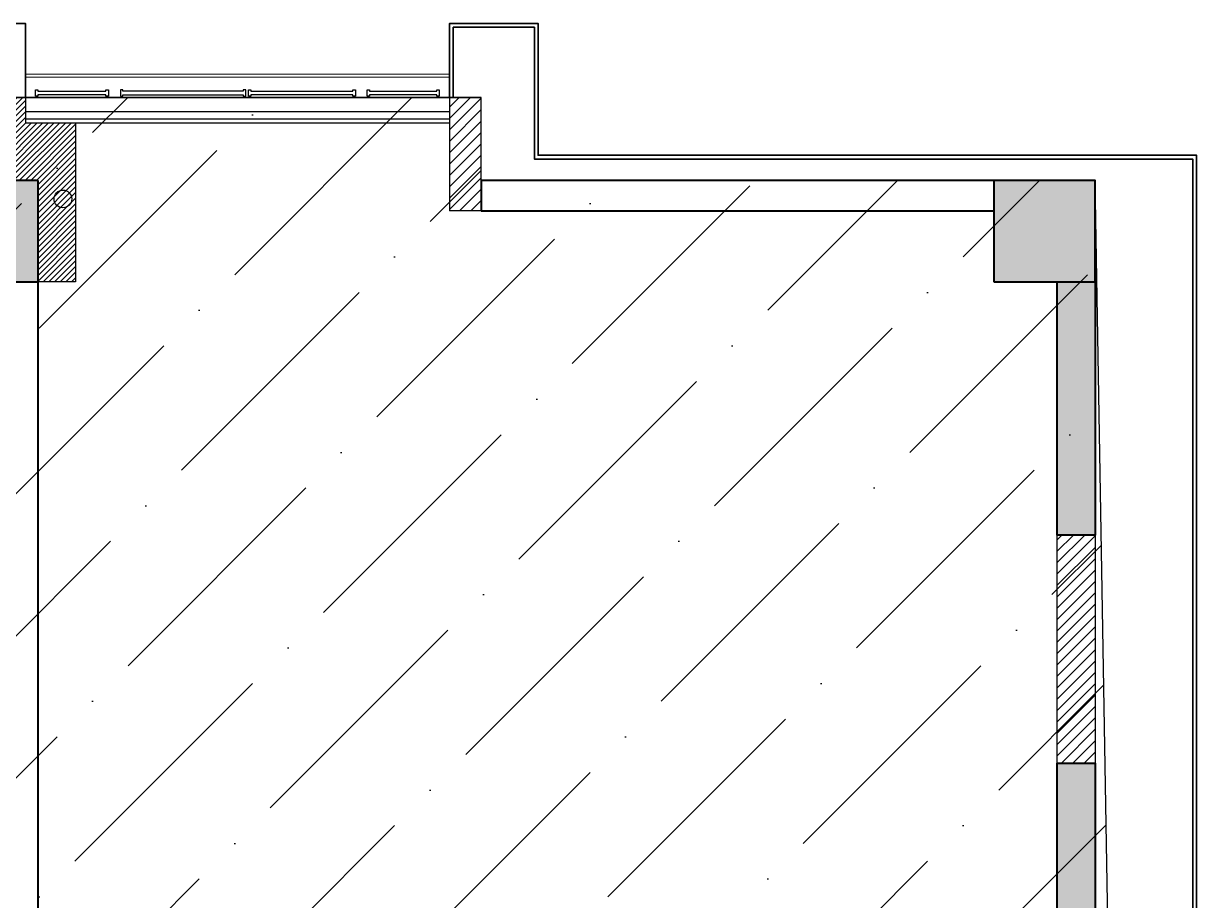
# Model space of a CAD drawing. Header units: millimetres. Extents: x 181055 to 256117, y -39966 to -14434.
# Drawn here: x 246852 to 256117, y -22829 to -15904 of the extents above; entities that cross this region are included whole.
import ezdxf

# ---------------------------------------------------------------- set-up
doc = ezdxf.new("R2010")
doc.units = ezdxf.units.MM
doc.header["$LTSCALE"] = 10
for name, color, linetype in [('12000_DWGshare.com', 54, 'Continuous'), ('C-窗帘_DWGshare.com', 2, 'Continuous'), ('COLUMN_DWGshare.com', 9, 'Continuous'), ('P-(HATCH)_DWGshare.com', 8, 'Continuous'), ('P-0.18_DWGshare.com', 5, 'Continuous'), ('P-护窗栏杆_DWGshare.com', 211, 'Continuous'), ('PUB_HATCH_DWGshare.com', 8, 'Continuous'), ('STAIR_DWGshare.com', 2, 'Continuous'), ('VPIPE-雨水_DWGshare.com', 7, 'Continuous'), ('WALL-隔墙_DWGshare.com', 5, 'Continuous')]:
    doc.layers.add(name, color=color, linetype=linetype)
for name, color, linetype, lineweight in [('WALL_DWGshare.com', 7, 'Continuous', 40), ('WINDOW_DWGshare.com', 4, 'Continuous', 18), ('型材层_DWGshare.com', 3, 'Continuous', 35)]:
    doc.layers.add(name, color=color, linetype=linetype, lineweight=lineweight)

# ---------------------------------------------------------------- blocks, each defined once
blk = doc.blocks.new('_FZH')
at = {"layer": 'PUB_HATCH_DWGshare.com'}
blk.add_solid([(-0.5, -0.5), (0.5, -0.5), (-0.5, 0.5), (0.5, 0.5)], dxfattribs=at)
at = {"layer": 'WALL_DWGshare.com'}
blk.add_lwpolyline([(-0.5, -0.5), (0.5, -0.5), (0.5, 0.5), (-0.5, 0.5)], close=True, dxfattribs=at)
blk = doc.blocks.new('dd')
at = {"layer": 'WINDOW_DWGshare.com', "color": 1}
for p, q in [((855484.1, -57563.2), (858834.6, -57563.2)), ((855484.1, -57587.2), (858834.6, -57587.2))]:
    blk.add_line(p, q, dxfattribs=at)
at = {"layer": '型材层_DWGshare.com', "color": 1, "linetype": 'ByBlock'}
for p, q in [((864704, -64973.3), (864704, -61253)), ((864734, -65003.3), (864734, -61253))]:
    blk.add_line(p, q, dxfattribs=at)
at = {"layer": '型材层_DWGshare.com', "color": 1, "ltscale": 0.5}
blk.add_lwpolyline([(855484.1, -57747.2), (855484.1, -57163.2), (854784.1, -57163.2), (854784.1, -57747.2)], dxfattribs=at)
at = {"layer": '型材层_DWGshare.com', "color": 1, "linetype": 'ByBlock'}
for points in [[(858834, -57747.2), (858834, -57163.4), (859534, -57163.4), (859534, -58203.5), (864734, -58203.5), (864734, -61253)], [(858864, -57747.2), (858864, -57193.4), (859504, -57193.4), (859504, -58233.5), (864704, -58233.5), (864704, -61253)]]:
    blk.add_lwpolyline(points, dxfattribs=at)

msp = doc.modelspace()

# ---------------------------------------------------------------- hatches: boundary and pattern name
h = msp.add_hatch()
h.set_pattern_fill('ANSI36', color=250, scale=500)
h.set_pattern_definition([(45, (87436.6, -37533.4), (420.9495, 1543.4815), [1984.375, -396.875, 0, -396.875])])
edge = h.paths.add_edge_path()
edge.add_line((219892.3, -25444), (229315.6, -25444))
edge.add_line((229315.6, -25444), (229315.6, -35944))
edge.add_line((229315.6, -35944), (229517.3, -35944))
edge.add_line((229517.3, -35944), (229517.3, -37044.5))
edge.add_line((229517.3, -37044.5), (229356.8, -37044.5))
edge.add_line((229356.8, -37044.5), (229362.3, -37500.3))
edge.add_line((229362.3, -37500.3), (250917.7, -37500.3))
edge.add_line((250917.7, -37500.3), (250917.7, -36144.3))
edge.add_line((250917.7, -36144.3), (256117.2, -36144.3))
edge.add_line((256117.2, -36144.3), (256117.2, -29344.1))
edge.add_line((256117.2, -29344.1), (255525.2, -29314.8))
edge.add_line((255525.2, -29314.8), (255317.3, -17144))
edge.add_line((255317.3, -17144), (250467.3, -17144.2))
edge.add_line((250467.3, -17144.2), (250467.3, -16488.1))
edge.add_line((250467.3, -16488.1), (219891.7, -16488.1))
edge.add_line((219891.7, -16488.1), (219891.7, -25444))
at = {"layer": 'P-(HATCH)_DWGshare.com', "ltscale": 0.5}
h = msp.add_hatch(dxfattribs=at)
h.set_pattern_fill('ANSI31', color=251, scale=20, style=0)
h.set_pattern_definition([(45, (435041.106, 365195.58), (-44.901281, 44.901281), [])])
h.paths.add_polyline_path([(250217.2, -16488.1), (250467.3, -16488.1), (250467.3, -17384.2), (250217.2, -17384.2)])
h = msp.add_hatch(dxfattribs=at)
h.set_pattern_fill('ANSI31', color=251, scale=20, style=0)
h.set_pattern_definition([(45, (439891.107, 361739.855), (-44.901281, 44.901281), [])])
h.paths.add_polyline_path([(255017.3, -19943.8), (255317.3, -19943.8), (255317.3, -21743.9), (255017.3, -21743.9)])
at = {"layer": 'WALL-隔墙_DWGshare.com', "ltscale": 0.5}
h = msp.add_hatch(dxfattribs=at)
h.set_pattern_fill('ANSI31', color=251, scale=10, style=0)
h.set_pattern_definition([(45, (245964.254, -22714.036), (-22.45064, 22.45064), [])])
h.paths.add_polyline_path([(246167.4, -16488.1), (246867.4, -16488.1), (246867.4, -16688.1), (247264, -16688.1), (247264, -17944.2), (246967.3, -17944.2), (246967.3, -17144), (246163.9, -17144), (246163.9, -17944), (246767.3, -17944), (246767.3, -22714), (246667.3, -22714), (246667.1, -22698.9), (246677.1, -22698.9), (246677.1, -22688.9), (246682.1, -22688.9), (246682.1, -22684), (246736.7, -22683.9), (246736.7, -18183.9), (245964.3, -18183.9), (245964.3, -16688.1), (246167.4, -16688.1)])
at = {"layer": 'WALL_DWGshare.com', "ltscale": 0.5}
h = msp.add_hatch(color=8, dxfattribs=at)
h.paths.add_polyline_path([(255317.3, -17944), (255017.3, -17944), (255017.3, -19943.6), (255317.3, -19943.6)])
h.paths.add_polyline_path([(255017.3, -24643.9), (255317.3, -24643.9), (255317.3, -21743.9), (255017.3, -21743.9)])

# ---------------------------------------------------------------- linework, layer by layer
msp.add_line((250717.3, -17144.2), (250467.3, -17144.2))
msp.add_lwpolyline([(219892.3, -25444), (229315.6, -25444), (229315.6, -35944), (229517.3, -35944), (229517.3, -37044.5), (229356.8, -37044.5), (229362.3, -37500.3), (250917.7, -37500.3), (250917.7, -36144.3), (256117.2, -36144.3), (256117.2, -29344.1), (255525.2, -29314.8), (255317.3, -17144), (250467.3, -17144.2), (250467.3, -16488.1), (219891.7, -16488.1), (219891.7, -25444)])
at = {"layer": '12000_DWGshare.com'}
msp.add_3dface([(254517.3, -17944), (255317.3, -17944), (255317.3, -17144), (254517.3, -17144)], dxfattribs=at)
at = {"layer": 'C-窗帘_DWGshare.com', "color": 2}
for points in [[(246967.1, -16468.5), (246967.1, -16478.5), (246947.1, -16478.5), (246947.1, -16428.5), (246967.1, -16428.5), (246967.1, -16438.5), (247503.6, -16438.5), (247503.6, -16428.5), (247523.6, -16428.5), (247523.6, -16478.5), (247503.6, -16478.5), (247503.6, -16468.5), (246967.1, -16468.5)], [(248588.5, -16468.5), (248588.5, -16478.5), (248608.5, -16478.5), (248608.5, -16428.5), (248588.5, -16428.5), (248588.5, -16438.5), (247637.9, -16438.5), (247637.9, -16428.5), (247617.9, -16428.5), (247617.9, -16478.5), (247637.9, -16478.5), (247637.9, -16468.5), (248588.5, -16468.5)], [(248648.5, -16468.5), (248648.5, -16478.5), (248628.5, -16478.5), (248628.5, -16428.5), (248648.5, -16428.5), (248648.5, -16438.5), (249454.7, -16438.5), (249454.7, -16428.5), (249474.7, -16428.5), (249474.7, -16478.5), (249454.7, -16478.5), (249454.7, -16468.5), (248648.5, -16468.5)], [(249585.8, -16468.5), (249585.8, -16478.5), (249565.8, -16478.5), (249565.8, -16428.5), (249585.8, -16428.5), (249585.8, -16438.5), (250116.4, -16438.5), (250116.4, -16428.5), (250136.4, -16428.5), (250136.4, -16478.5), (250116.4, -16478.5), (250116.4, -16468.5), (249585.8, -16468.5)]]:
    msp.add_lwpolyline(points, dxfattribs=at)
at = {"layer": 'P-0.18_DWGshare.com', "ltscale": 0.5}
for p, q in [((246167.4, -16488.1), (246867.4, -16488.1)), ((246867.4, -16488.1), (246867.4, -16688.1)), ((246867.4, -16688.1), (247264, -16688.1)), ((247264, -16688.1), (247264, -17944.2)), ((247264, -17944.2), (246967.3, -17944.2))]:
    msp.add_line(p, q, dxfattribs=at)
at = {"layer": 'P-护窗栏杆_DWGshare.com', "color": 2}
for p, q in [((246867.4, -16598.1), (250217.2, -16598.1)), ((246867.4, -16658.1), (250217.2, -16658.1))]:
    msp.add_line(p, q, dxfattribs=at)
at = {"layer": 'PUB_HATCH_DWGshare.com'}
msp.add_solid([(246163.9, -17944), (246967.2, -17944), (246163.9, -17144), (246967.2, -17144)], dxfattribs=at)
at = {"layer": 'STAIR_DWGshare.com', "color": 9}
for p, q in [((246867.4, -16488.1), (250217.2, -16488.1)), ((247264, -16688.1), (250217.2, -16688.1))]:
    msp.add_line(p, q, dxfattribs=at)
at = {"layer": 'VPIPE-雨水_DWGshare.com', "linetype": 'Continuous'}
msp.add_circle((247164, -17289.8), 70, dxfattribs=at)
at = {"layer": 'WALL-隔墙_DWGshare.com'}
for p, q in [((250217.2, -16488.1), (250467.3, -16488.1)), ((250217.2, -16488.1), (250217.2, -17384.2)), ((250467.3, -17144.2), (250467.3, -16488.1)), ((250467.3, -17384.2), (250217.2, -17384.2)), ((255017.3, -21743.9), (255017.3, -19943.6)), ((255317.3, -19943.8), (255317.3, -21743.9))]:
    msp.add_line(p, q, dxfattribs=at)
at = {"layer": 'WALL_DWGshare.com'}
for p, q in [((246967.2, -17384.2), (246967.2, -17144.2)), ((250467.3, -17144.2), (250467.3, -17384.2)), ((254517.3, -17144.2), (250467.3, -17144.2)), ((250467.3, -17384.2), (254517.3, -17384.2)), ((246967.3, -22944.2), (246967.3, -17564.2))]:
    msp.add_line(p, q, dxfattribs=at)
msp.add_lwpolyline([(246967.2, -17144), (246163.9, -17144), (246163.9, -17944), (246967.2, -17944)], close=True, dxfattribs=at)
at = {"layer": 'WALL_DWGshare.com', "ltscale": 0.5}
for points in [[(255017.3, -17944), (255317.3, -17944), (255317.3, -19943.6), (255017.3, -19943.6)], [(255017.3, -21743.9), (255317.3, -21743.9), (255317.3, -24643.9), (255017.3, -24643.9)]]:
    msp.add_lwpolyline(points, close=True, dxfattribs=at)

# ---------------------------------------------------------------- block references
at = {"layer": 'COLUMN_DWGshare.com', "xscale": 800, "yscale": 800, "zscale": 800}
msp.add_blockref('_FZH', (254917.3, -17544), dxfattribs=at)
at = {"layer": 'P-0.18_DWGshare.com', "ltscale": 0.5}
msp.add_blockref('dd', (-608616.8, 41259.2), dxfattribs=at)

doc.saveas('drawing.dxf')
